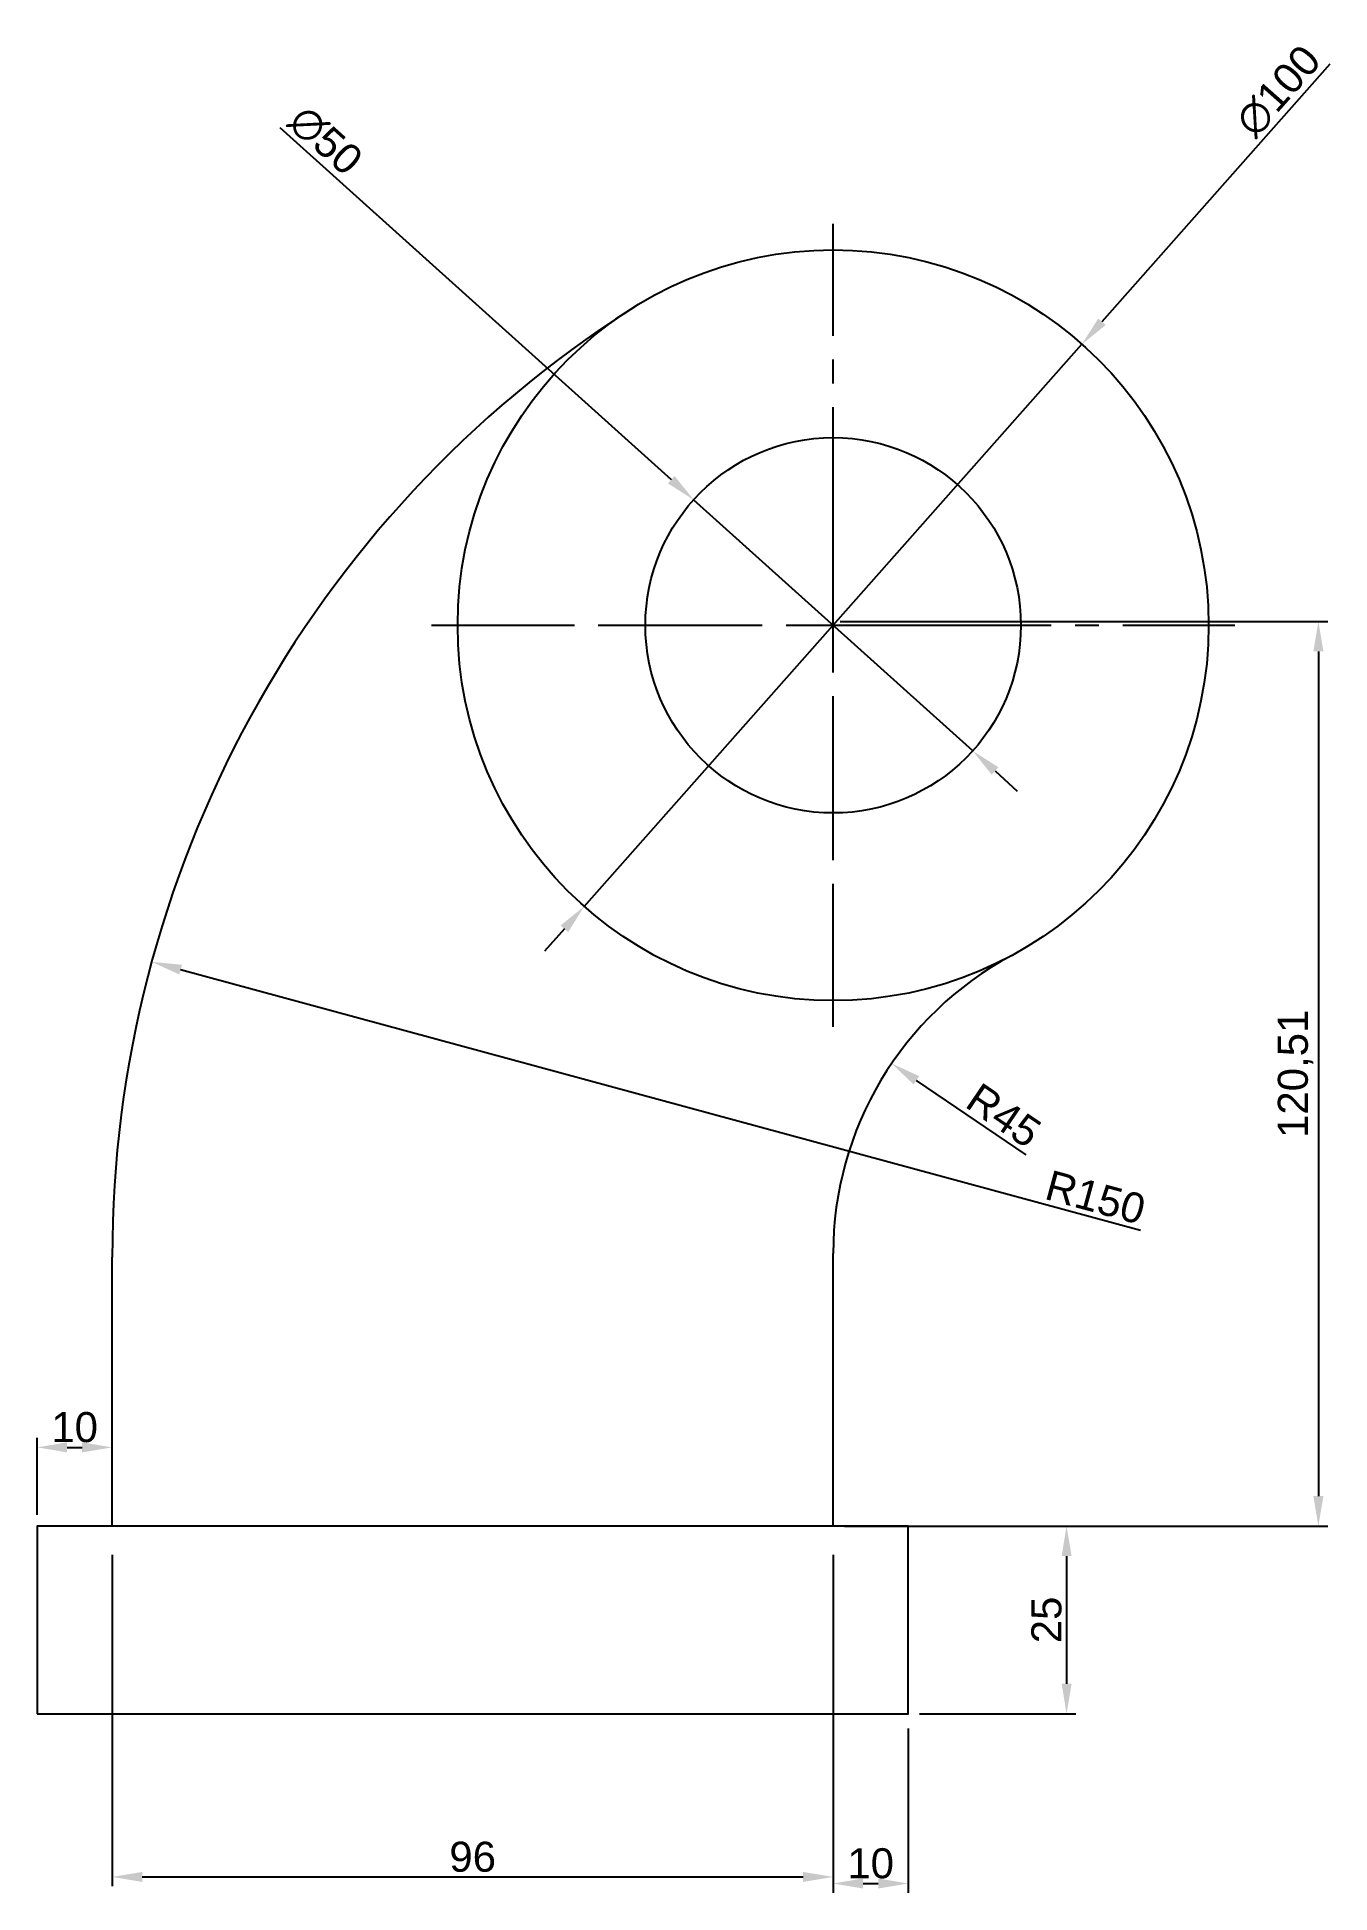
# Model space of a CAD drawing. Header units: millimetres. Extents: x 733 to 905, y 466 to 713.
import ezdxf

# ---------------------------------------------------------------- set-up
doc = ezdxf.new("R2010")
doc.units = ezdxf.units.MM
doc.linetypes.add('CENTER2', pattern=[28.575, 19.05, -3.175, 3.175, -3.175])
doc.styles.get("Standard").update_dxf_attribs({"font": 'arial.ttf'})
doc.dimstyles.new('ISO-25', dxfattribs={"dimtxt": 4, "dimasz": 4, "dimexe": 1.25, "dimexo": 1.5, "dimtad": 1, "dimtxsty": 'Standard', "dimcen": 2.5, "dimadec": 0, "dimazin": 0, "dimtfac": 1, "dimtmove": 0, "dimatfit": 3, "dimfxl": 1, "dimarcsym": 0})

# ---------------------------------------------------------------- blocks, each defined once
blk = doc.blocks.new('*U2')
at = {"color": 0, "linetype": 'CENTER2', "transparency": 16777216}
for p, q in [((0, 5), (0, 28.5)), ((-28.5, 0), (-5, 0)), ((5, 0), (28.5, 0)), ((0, -28.5), (0, -5))]:
    blk.add_line(p, q, dxfattribs=at)
at = {"color": 0, "linetype": 'Continuous', "transparency": 16777216}
for p, q in [((0, -2.5), (0, 2.5)), ((-2.5, 0), (2.5, 0))]:
    blk.add_line(p, q, dxfattribs=at)
blk = doc.blocks.new('*U3')
at = {"color": 0, "linetype": 'CENTER2', "transparency": 16777216}
for p, q in [((0, 10), (0, 53.5)), ((-53.5, 0), (-10, 0)), ((10, 0), (53.5, 0)), ((0, -53.5), (0, -10))]:
    blk.add_line(p, q, dxfattribs=at)
at = {"color": 0, "linetype": 'Continuous', "transparency": 16777216}
for p, q in [((0, -5), (0, 5)), ((-5, 0), (5, 0))]:
    blk.add_line(p, q, dxfattribs=at)
blk = doc.blocks.new('*D5')
at = {"color": 0, "lineweight": -2, "transparency": 16777216}
for p, q in [((765.65, 701.32), (817.76, 654.42)), ((857.9, 618.29), (820.73, 651.74)), ((860.87, 615.62), (863.84, 612.94))]:
    blk.add_line(p, q, dxfattribs=at)
at = {"color": 0, "transparency": 16777216}
for points in [[(818.2, 654.91), (817.31, 653.92), (820.73, 651.74)], [(861.32, 616.11), (860.42, 615.12), (857.9, 618.29)]]:
    blk.add_solid(points, dxfattribs=at)
at = {"layer": 'Defpoints', "color": 0, "transparency": 16777216}
for p in [(820.73, 651.74), (857.9, 618.29)]:
    blk.add_point(p, dxfattribs=at)
at = {"color": 0, "transparency": 16777216, "insert": (771.71, 699.6), "char_height": 4, "attachment_point": 5, "rotation": 318.0138}
blk.add_mtext('∅50', dxfattribs=at)
blk = doc.blocks.new('*D6')
at = {"color": 0, "lineweight": -2, "transparency": 16777216}
for p, q in [((905.46, 709.75), (875.11, 675.45)), ((806.17, 597.58), (872.45, 672.46)), ((803.52, 594.58), (800.87, 591.59))]:
    blk.add_line(p, q, dxfattribs=at)
at = {"color": 0, "transparency": 16777216}
for points in [[(874.61, 675.89), (875.6, 675.01), (872.45, 672.46)], [(803.02, 595.03), (804.02, 594.14), (806.17, 597.58)]]:
    blk.add_solid(points, dxfattribs=at)
at = {"layer": 'Defpoints', "color": 0, "transparency": 16777216}
for p in [(872.45, 672.46), (806.17, 597.58)]:
    blk.add_point(p, dxfattribs=at)
at = {"color": 0, "transparency": 16777216, "insert": (898.6, 706.19), "char_height": 4, "attachment_point": 5, "rotation": 48.4856}
blk.add_mtext('∅100', dxfattribs=at)
blk = doc.blocks.new('*D7')
at = {"color": 0, "lineweight": -2, "transparency": 16777216}
for p, q in [((840.25, 635.53), (905.18, 635.53)), ((903.93, 631.53), (903.93, 519.02)), ((840.81, 515.02), (905.18, 515.02))]:
    blk.add_line(p, q, dxfattribs=at)
at = {"color": 0, "transparency": 16777216}
for points in [[(903.26, 631.53), (904.6, 631.53), (903.93, 635.53)], [(903.26, 519.02), (904.6, 519.02), (903.93, 515.02)]]:
    blk.add_solid(points, dxfattribs=at)
at = {"layer": 'Defpoints', "color": 0, "transparency": 16777216}
for p in [(838.75, 635.53), (839.31, 515.02), (903.93, 515.02)]:
    blk.add_point(p, dxfattribs=at)
at = {"color": 0, "transparency": 16777216, "insert": (900.9, 575.27), "char_height": 4, "attachment_point": 5, "rotation": 90}
blk.add_mtext('120,51', dxfattribs=at)
blk = doc.blocks.new('*D8')
at = {"color": 0, "lineweight": -2, "transparency": 16777216}
for p, q in [((743.31, 511.18), (743.31, 467.04)), ((839.31, 511.18), (839.31, 467.04)), ((747.31, 468.29), (835.31, 468.29))]:
    blk.add_line(p, q, dxfattribs=at)
at = {"color": 0, "transparency": 16777216}
for points in [[(747.31, 468.95), (747.31, 467.62), (743.31, 468.29)], [(835.31, 468.95), (835.31, 467.62), (839.31, 468.29)]]:
    blk.add_solid(points, dxfattribs=at)
at = {"layer": 'Defpoints', "color": 0, "transparency": 16777216}
for p in [(743.31, 512.68), (839.31, 512.68), (839.31, 468.29)]:
    blk.add_point(p, dxfattribs=at)
at = {"color": 0, "transparency": 16777216, "insert": (791.31, 470.95), "char_height": 4, "attachment_point": 5}
blk.add_mtext('96', dxfattribs=at)
blk = doc.blocks.new('*D9')
at = {"color": 0, "lineweight": -2, "transparency": 16777216}
for p, q in [((839.31, 488.05), (839.31, 466.16)), ((849.31, 488.05), (849.31, 466.16)), ((843.31, 467.41), (845.31, 467.41))]:
    blk.add_line(p, q, dxfattribs=at)
at = {"color": 0, "transparency": 16777216}
for points in [[(843.31, 468.08), (843.31, 466.74), (839.31, 467.41)], [(845.31, 468.08), (845.31, 466.74), (849.31, 467.41)]]:
    blk.add_solid(points, dxfattribs=at)
at = {"layer": 'Defpoints', "color": 0, "transparency": 16777216}
for p in [(839.31, 489.55), (849.31, 489.55), (849.31, 467.41)]:
    blk.add_point(p, dxfattribs=at)
at = {"color": 0, "transparency": 16777216, "insert": (844.31, 470.08), "char_height": 4, "attachment_point": 5}
blk.add_mtext('10', dxfattribs=at)
blk = doc.blocks.new('*D10')
at = {"color": 0, "lineweight": -2, "transparency": 16777216}
for p, q in [((850.81, 515.02), (871.65, 515.02)), ((870.4, 511.02), (870.4, 494.02)), ((850.81, 490.02), (871.65, 490.02))]:
    blk.add_line(p, q, dxfattribs=at)
at = {"color": 0, "transparency": 16777216}
for points in [[(869.74, 511.02), (871.07, 511.02), (870.4, 515.02)], [(869.74, 494.02), (871.07, 494.02), (870.4, 490.02)]]:
    blk.add_solid(points, dxfattribs=at)
at = {"layer": 'Defpoints', "color": 0, "transparency": 16777216}
for p in [(849.31, 515.02), (849.31, 490.02), (870.4, 490.02)]:
    blk.add_point(p, dxfattribs=at)
at = {"color": 0, "transparency": 16777216, "insert": (867.74, 502.52), "char_height": 4, "attachment_point": 5, "rotation": 90}
blk.add_mtext('25', dxfattribs=at)
blk = doc.blocks.new('*D11')
at = {"color": 0, "lineweight": -2, "transparency": 16777216}
for p, q in [((733.31, 516.52), (733.31, 526.76)), ((743.31, 516.52), (743.31, 526.76)), ((737.31, 525.51), (739.31, 525.51))]:
    blk.add_line(p, q, dxfattribs=at)
at = {"color": 0, "transparency": 16777216}
for points in [[(737.31, 526.18), (737.31, 524.84), (733.31, 525.51)], [(739.31, 526.18), (739.31, 524.84), (743.31, 525.51)]]:
    blk.add_solid(points, dxfattribs=at)
at = {"layer": 'Defpoints', "color": 0, "transparency": 16777216}
for p in [(743.31, 525.51), (733.31, 515.02), (743.31, 515.02)]:
    blk.add_point(p, dxfattribs=at)
at = {"color": 0, "transparency": 16777216, "insert": (738.31, 528.18), "char_height": 4, "attachment_point": 5}
blk.add_mtext('10', dxfattribs=at)
blk = doc.blocks.new('*D12')
at = {"color": 0, "lineweight": -2, "transparency": 16777216}
blk.add_line((880.26, 554.4), (752.42, 589.14), dxfattribs=at)
at = {"color": 0, "transparency": 16777216}
blk.add_solid([(752.6, 589.79), (752.25, 588.5), (748.56, 590.19)], dxfattribs=at)
at = {"layer": 'Defpoints', "color": 0, "transparency": 16777216}
for p in [(748.56, 590.19), (893.31, 550.85)]:
    blk.add_point(p, dxfattribs=at)
at = {"color": 0, "transparency": 16777216, "insert": (874.25, 558.8), "char_height": 4, "attachment_point": 5, "rotation": 344.7949}
blk.add_mtext('R150', dxfattribs=at)
blk = doc.blocks.new('*D13')
at = {"color": 0, "lineweight": -2, "transparency": 16777216}
blk.add_line((865.02, 564.47), (850.41, 574.4), dxfattribs=at)
at = {"color": 0, "transparency": 16777216}
blk.add_solid([(850.78, 574.95), (850.03, 573.85), (847.1, 576.65)], dxfattribs=at)
at = {"layer": 'Defpoints', "color": 0, "transparency": 16777216}
for p in [(847.1, 576.65), (884.31, 551.35)]:
    blk.add_point(p, dxfattribs=at)
at = {"color": 0, "transparency": 16777216, "insert": (862.03, 569.72), "char_height": 4, "attachment_point": 5, "rotation": 325.7912}
blk.add_mtext('R45', dxfattribs=at)

msp = doc.modelspace()

# ---------------------------------------------------------------- linework, layer by layer
for p, q in [((839.314, 515.018), (839.314, 551.352)), ((743.314, 515.018), (743.314, 550.852))]:
    msp.add_line(p, q)
msp.add_lwpolyline([(733.314, 490.018), (849.314, 490.018), (849.314, 515.018), (733.314, 515.018)], close=True)
for radius in [50, 25]:
    msp.add_circle((839.314, 635.018), radius)
for centre, radius, start in [((893.314, 550.852), 150, 122.68364), ((884.314, 551.352), 45, 118.27371)]:
    msp.add_arc(centre, radius, start, 180)

# ---------------------------------------------------------------- block references
at = {"color": 40, "linetype": 'CENTER2', "true_color": 0xf8d731}
msp.add_blockref('*U3', (839.314, 635.018), dxfattribs=at)
at = {"linetype": 'CENTER2'}
msp.add_blockref('*U2', (839.314, 635.018), dxfattribs=at)

# ---------------------------------------------------------------- dimensions: what is measured, and where the dimension line sits
at = {"color": 40, "true_color": 0xf8d731}
for p1, p2, picture, middle in [((806.173, 597.579), (872.454, 672.458), '*D6', (900.679, 704.344)), ((857.896, 618.295), (820.731, 651.742), '*D5', (769.852, 697.531))]:
    dim = msp.add_diameter_dim_2p(p1=p1, p2=p2, dimstyle='ISO-25', dxfattribs=at)
    dim.commit()
    dim.dimension.update_dxf_attribs({"geometry": picture, "text_midpoint": middle, "dimtype": 163})
for base, p1, p2, picture, middle in [((903.93, 515.018), (838.747, 635.528), (839.314, 515.018), '*D7', (900.901, 575.273)), ((870.403, 490.018), (849.314, 515.018), (849.314, 490.018), '*D10', (867.736, 502.518))]:
    dim = msp.add_linear_dim(base=base, p1=p1, p2=p2, angle=90, dimstyle='ISO-25', dxfattribs=at)
    dim.commit()
    dim.dimension.update_dxf_attribs({"geometry": picture, "text_midpoint": middle})
for center, mpoint, picture, middle in [((893.314, 550.852), (748.565, 590.193), '*D12', (873.551, 556.223)), ((884.314, 551.352), (847.099, 576.652), '*D13', (860.534, 567.518))]:
    dim = msp.add_radius_dim(center=center, mpoint=mpoint, dimstyle='ISO-25', dxfattribs=at)
    dim.commit()
    dim.dimension.update_dxf_attribs({"geometry": picture, "text_midpoint": middle, "dimtype": 164})
for base, p1, p2, picture, middle in [((743.314, 525.509), (733.314, 515.018), (743.314, 515.018), '*D11', (738.314, 528.176)), ((839.314, 468.286), (743.314, 512.682), (839.314, 512.682), '*D8', (791.314, 470.954)), ((849.314, 467.411), (839.314, 489.547), (849.314, 489.547), '*D9', (844.314, 470.078))]:
    dim = msp.add_linear_dim(base=base, p1=p1, p2=p2, dimstyle='ISO-25', dxfattribs=at)
    dim.commit()
    dim.dimension.update_dxf_attribs({"geometry": picture, "text_midpoint": middle})

doc.saveas('drawing.dxf')
